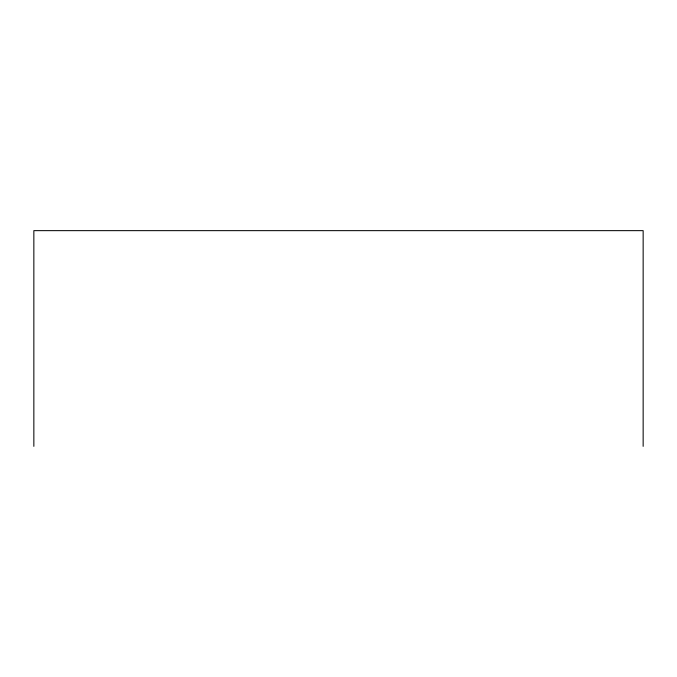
<?xml version="1.0" encoding="UTF-8"?>
<svg xmlns="http://www.w3.org/2000/svg" width="677" height="677" viewBox="0 0 677 677"><rect width="100%" height="100%" fill="white"/><g stroke="black" fill="none" stroke-linecap="round" stroke-linejoin="round"><path stroke-width="1.02" d="M643.15 446.355L643.15 230.645L33.85 230.645L33.85 446.355"/></g></svg>
